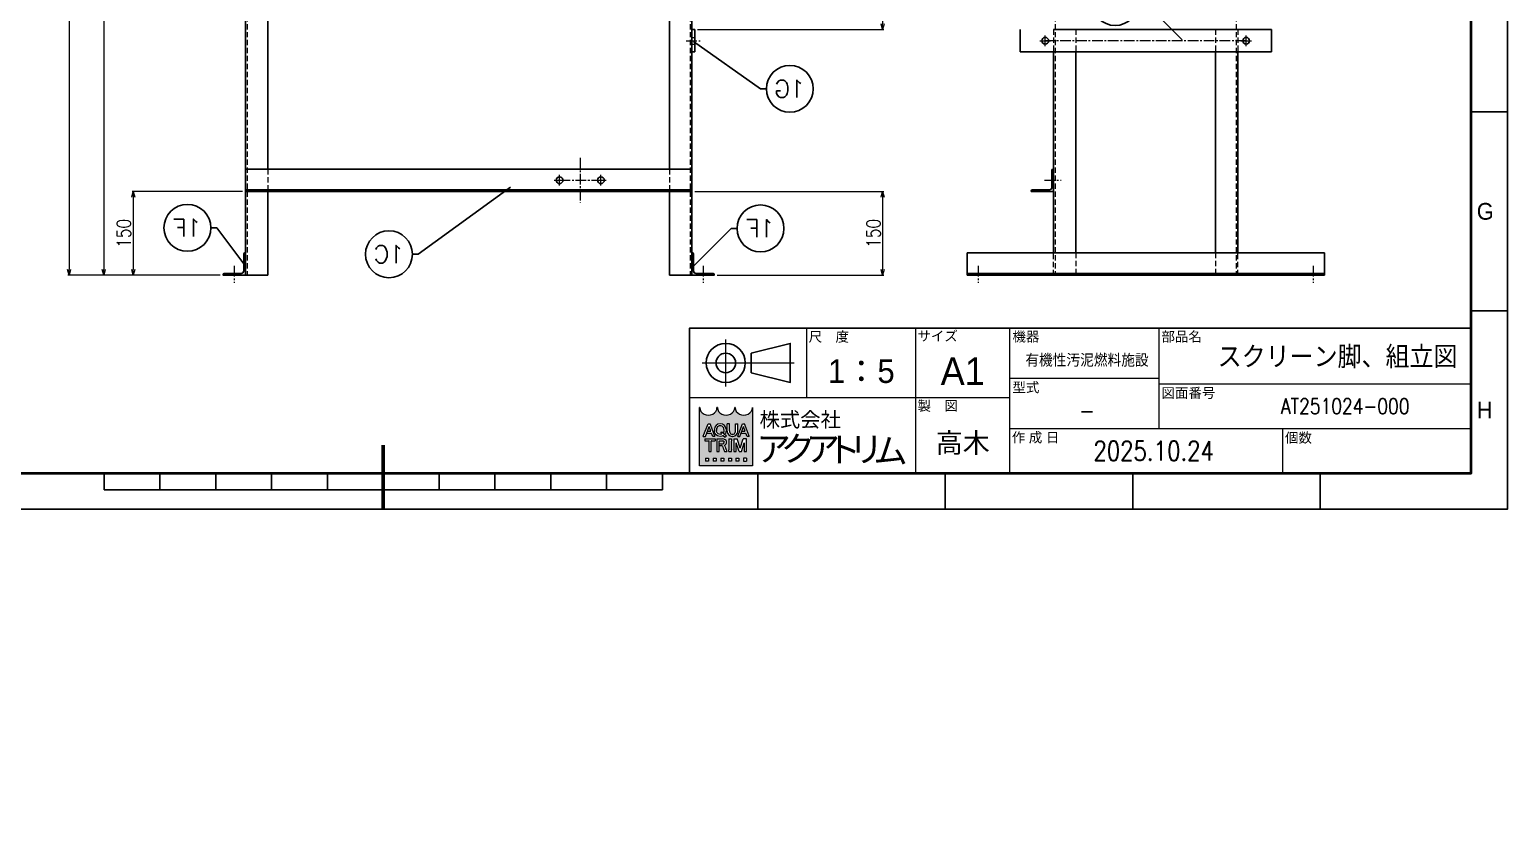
# Model space of a CAD drawing. Header units: millimetres. Extents: x 0 to 10987, y 0 to 7892.
# Drawn here: x 8339 to 10987, y 0 to 1413 of the extents above; entities that cross this region are included whole.
import ezdxf
from ezdxf import colors
from ezdxf.entities.mleader import LeaderData, LeaderLine
from ezdxf.enums import TextEntityAlignment as Align
from ezdxf.math import Vec2, Vec3

# ---------------------------------------------------------------- set-up
doc = ezdxf.new("R2010")
doc.units = ezdxf.units.MM
doc.linetypes.add('CENTER2', pattern=[28.574999999999996, 19.05, -3.174999999999999, 3.174999999999999, -3.174999999999999])
doc.linetypes.add('HIDDEN2', pattern=[4.7624999999999975, 3.174999999999999, -1.587499999999999])
for name, color, linetype, lineweight in [('01_外形線', 7, 'Continuous', 25), ('03_かくれ線', 6, 'HIDDEN2', 13), ('04_中心線', 1, 'CENTER2', 9), ('07_寸法線', 3, 'Continuous', 9), ('99_図枠', 7, 'Continuous', 40)]:
    doc.layers.add(name, color=color, linetype=linetype, lineweight=lineweight)
doc.styles.add('KSS_TXT', font='txt.shx', dxfattribs={"bigfont": 'extfont2.shx'})
doc.styles.add('MS_G', font='MS Gothic.ttf')
doc.styles.get("Standard").update_dxf_attribs({"font": 'arial.ttf'})
doc.styles.add('寸法用', font='simplex.shx', dxfattribs={"width": 0.8, "bigfont": '@extfont2.shx'})
doc.styles.add('表題用', font='MS PGothic.ttf')
doc.dimstyles.new('機械製図用', dxfattribs={"dimtxt": 3.5, "dimasz": 3.5, "dimexe": 2, "dimexo": 0, "dimgap": 1.199999999999999, "dimtad": 1, "dimdsep": 46, "dimtxsty": '寸法用', "dimblk": 'OPEN30', "dimcen": 0, "dimclrd": 256, "dimclre": 256, "dimclrt": 7, "dimazin": 2, "dimtm": 1e-09, "dimtfac": 0.75, "dimtmove": 0, "dimatfit": 3, "dimldrblk": 'OPEN30', "dimfxl": 1, "dimlwd": -1, "dimlwe": -1, "dimarcsym": 0})

# ---------------------------------------------------------------- blocks, each defined once
blk = doc.blocks.new('*U267')
at = {"layer": '04_中心線', "color": 0, "linetype": 'CENTER2', "transparency": 16777216}
for p, q in [((-9.5, 0), (-1.199999999999999, 0)), ((0, 1.2), (0, 9.5)), ((1.2, 0), (9.5, 0)), ((0, -9.5), (0, -1.199999999999999))]:
    blk.add_line(p, q, dxfattribs=at)
at = {"layer": '04_中心線', "color": 0, "linetype": 'Continuous', "transparency": 16777216}
for p, q in [((-0.6000000000000001, 0), (0.6000000000000001, 0)), ((0, -0.6000000000000001), (0, 0.6000000000000001))]:
    blk.add_line(p, q, dxfattribs=at)
blk = doc.blocks.new('*U268')
at = {"layer": '04_中心線', "color": 0, "linetype": 'CENTER2', "transparency": 16777216}
for p, q in [((-9.5, 0), (-1.199999999999999, 0)), ((0, 1.2), (0, 9.5)), ((1.2, 0), (9.5, 0)), ((0, -9.5), (0, -1.199999999999999))]:
    blk.add_line(p, q, dxfattribs=at)
at = {"layer": '04_中心線', "color": 0, "linetype": 'Continuous', "transparency": 16777216}
for p, q in [((-0.6000000000000001, 0), (0.6000000000000001, 0)), ((0, -0.6000000000000001), (0, 0.6000000000000001))]:
    blk.add_line(p, q, dxfattribs=at)
blk = doc.blocks.new('_Open30')
at = {"color": 0, "linetype": 'ByBlock', "lineweight": -2}
for p, q in [((-1, 0.26794919), (0, 0)), ((0, 0), (-1, -0.26794919)), ((0, 0), (-1, 0))]:
    blk.add_line(p, q, dxfattribs=at)
blk = doc.blocks.new('*D276')
at = {"layer": '07_寸法線', "transparency": 16777216}
for p, q in [((8721.12143398936, 2323.410944186099), (8470.498329240476, 2323.410944186099)), ((8472.498329240476, 2313.410944186099), (8472.498329240476, 983.4109441860996)), ((8681.12143398936, 973.4109441860996), (8470.498329240476, 973.4109441860996))]:
    blk.add_line(p, q, dxfattribs=at)
at = {"layer": 'Defpoints', "color": 0, "transparency": 16777216}
for p in [(8726.12143398936, 2323.410944186099), (8472.498329240476, 973.4109441860996), (8686.12143398936, 973.4109441860996)]:
    blk.add_point(p, dxfattribs=at)
at = {"layer": '07_寸法線', "transparency": 16777216, "xscale": 10, "yscale": 10, "zscale": 10}
for p, rotation in [((8472.498329240476, 2323.410944186099), 90), ((8472.498329240476, 973.4109441860996), 270)]:
    blk.add_blockref('_Open30', p, dxfattribs=dict(at, rotation=rotation))
at = {"layer": '07_寸法線', "color": 7, "transparency": 16777216, "insert": (8455.998329240474, 1648.410944186097), "char_height": 25, "attachment_point": 5, "rotation": 90, "style": '寸法用'}
blk.add_mtext('1350', dxfattribs=at)
blk = doc.blocks.new('*D279')
at = {"layer": '07_寸法線', "transparency": 16777216}
for p, q in [((8721.12143398936, 1123.410944186099), (8523.130528874044, 1123.410944186099)), ((8525.130528874044, 1113.410944186099), (8525.130528874044, 983.4109441860987)), ((8681.12143398936, 973.4109441860987), (8523.130528874044, 973.4109441860987))]:
    blk.add_line(p, q, dxfattribs=at)
at = {"layer": 'Defpoints', "color": 0, "transparency": 16777216}
for p in [(8726.12143398936, 1123.410944186099), (8525.130528874044, 973.4109441860987), (8686.12143398936, 973.4109441860987)]:
    blk.add_point(p, dxfattribs=at)
at = {"layer": '07_寸法線', "transparency": 16777216, "xscale": 10, "yscale": 10, "zscale": 10}
for p, rotation in [((8525.130528874044, 1123.410944186099), 90), ((8525.130528874044, 973.4109441860987), 270)]:
    blk.add_blockref('_Open30', p, dxfattribs=dict(at, rotation=rotation))
at = {"layer": '07_寸法線', "color": 7, "transparency": 16777216, "insert": (8508.630528874042, 1048.410944186096), "char_height": 25, "attachment_point": 5, "rotation": 90, "style": '寸法用'}
blk.add_mtext('150', dxfattribs=at)
blk = doc.blocks.new('*D282')
at = {"layer": '07_寸法線', "transparency": 16777216}
for p, q in [((9536.12143398936, 1973.414876081607), (9869.833207268191, 1973.414876081607)), ((9867.833207268191, 1963.414876081607), (9867.833207268191, 1423.414876081605)), ((9536.12143398936, 1413.414876081605), (9869.833207268191, 1413.414876081605))]:
    blk.add_line(p, q, dxfattribs=at)
at = {"layer": 'Defpoints', "color": 0, "transparency": 16777216}
for p in [(9531.12143398936, 1973.414876081607), (9531.12143398936, 1413.414876081605), (9867.833207268191, 1413.414876081605)]:
    blk.add_point(p, dxfattribs=at)
at = {"layer": '07_寸法線', "transparency": 16777216, "xscale": 10, "yscale": 10, "zscale": 10}
for p, rotation in [((9867.833207268191, 1973.414876081607), 90), ((9867.833207268191, 1413.414876081605), 270)]:
    blk.add_blockref('_Open30', p, dxfattribs=dict(at, rotation=rotation))
at = {"layer": '07_寸法線', "color": 7, "transparency": 16777216, "insert": (9851.33320726819, 1693.414876081603), "char_height": 25, "attachment_point": 5, "rotation": 90, "style": '寸法用'}
blk.add_mtext('560', dxfattribs=at)
blk = doc.blocks.new('*D283')
at = {"layer": '07_寸法線', "transparency": 16777216}
for p, q in [((9531.12143398936, 1123.410944186099), (9869.833207268199, 1123.410944186099)), ((9867.833207268199, 1113.410944186099), (9867.833207268199, 983.4109441860987)), ((9571.12143398936, 973.4109441860987), (9869.833207268199, 973.4109441860987))]:
    blk.add_line(p, q, dxfattribs=at)
at = {"layer": 'Defpoints', "color": 0, "transparency": 16777216}
for p in [(9526.12143398936, 1123.410944186099), (9566.12143398936, 973.4109441860987), (9867.833207268199, 973.4109441860987)]:
    blk.add_point(p, dxfattribs=at)
at = {"layer": '07_寸法線', "transparency": 16777216, "xscale": 10, "yscale": 10, "zscale": 10}
for p, rotation in [((9867.833207268199, 1123.410944186099), 90), ((9867.833207268199, 973.4109441860987), 270)]:
    blk.add_blockref('_Open30', p, dxfattribs=dict(at, rotation=rotation))
at = {"layer": '07_寸法線', "color": 7, "transparency": 16777216, "insert": (9851.333207268197, 1048.410944186096), "char_height": 25, "attachment_point": 5, "rotation": 90, "style": '寸法用'}
blk.add_mtext('150', dxfattribs=at)
blk = doc.blocks.new('_TagCircle')
at = {"color": 0, "linetype": 'ByBlock', "lineweight": -2, "transparency": 16777216}
blk.add_circle((0, 0), 4, dxfattribs=at)
at = {"color": 0, "transparency": 16777216, "style": '寸法用'}
blk.add_attdef('タグ番号', text='', height=3, dxfattribs=at).set_placement((0, -1.5), align=Align.CENTER)
blk = doc.blocks.new('_None')
blk = doc.blocks.new('*D326')
at = {"layer": '07_寸法線', "transparency": 16777216}
for p, q in [((8721.12143398936, 2363.410944186099), (8408.173691939224, 2363.410944186099)), ((8410.173691939224, 2353.410944186099), (8410.173691939224, 983.4109441860995)), ((8618.796796688093, 973.4109441860996), (8408.173691939224, 973.4109441860995))]:
    blk.add_line(p, q, dxfattribs=at)
at = {"layer": 'Defpoints', "color": 0, "transparency": 16777216}
for p in [(8726.12143398936, 2363.410944186099), (8410.173691939224, 973.4109441860995), (8623.796796688093, 973.4109441860996)]:
    blk.add_point(p, dxfattribs=at)
at = {"layer": '07_寸法線', "transparency": 16777216, "xscale": 10, "yscale": 10, "zscale": 10}
for p, rotation in [((8410.173691939224, 2363.410944186099), 90), ((8410.173691939224, 973.4109441860995), 270)]:
    blk.add_blockref('_Open30', p, dxfattribs=dict(at, rotation=rotation))
at = {"layer": '07_寸法線', "color": 7, "transparency": 16777216, "insert": (8393.673691939222, 1668.410944186097), "char_height": 25, "attachment_point": 5, "rotation": 90, "style": '寸法用'}
blk.add_mtext('1390', dxfattribs=at)
blk = doc.blocks.new('*U329')
at = {"layer": '04_中心線', "color": 0, "linetype": 'CENTER2', "transparency": 16777216}
for p, q in [((-9.5, 0), (-1.199999999999999, 0)), ((0, 1.2), (0, 9.5)), ((1.2, 0), (9.5, 0)), ((0, -9.5), (0, -1.199999999999999))]:
    blk.add_line(p, q, dxfattribs=at)
at = {"layer": '04_中心線', "color": 0, "linetype": 'Continuous', "transparency": 16777216}
for p, q in [((-0.6000000000000001, 0), (0.6000000000000001, 0)), ((0, -0.6000000000000001), (0, 0.6000000000000001))]:
    blk.add_line(p, q, dxfattribs=at)
blk = doc.blocks.new('*U330')
at = {"layer": '04_中心線', "color": 0, "linetype": 'CENTER2', "transparency": 16777216}
for p, q in [((-9.5, 0), (-1.199999999999999, 0)), ((0, 1.2), (0, 9.5)), ((1.2, 0), (9.5, 0)), ((0, -9.5), (0, -1.199999999999999))]:
    blk.add_line(p, q, dxfattribs=at)
at = {"layer": '04_中心線', "color": 0, "linetype": 'Continuous', "transparency": 16777216}
for p, q in [((-0.6000000000000001, 0), (0.6000000000000001, 0)), ((0, -0.6000000000000001), (0, 0.6000000000000001))]:
    blk.add_line(p, q, dxfattribs=at)

msp = doc.modelspace()

# ---------------------------------------------------------------- hatches: boundary and pattern name
at = {"layer": '99_図枠', "lineweight": 5}
h = msp.add_hatch(color=256, dxfattribs=at)
h.dxf.hatch_style = 1
edge = h.paths.add_edge_path()
edge.add_arc((9634.890362648217, 736.0683161852389), 0.4528516097405805, 90, 180)
edge.add_ellipse((9619.040556307296, 736.0683161852389), major_axis=(-15.39695473117973, 0), ratio=0.8823529411764707, start_angle=360, end_angle=540, ccw=False)
edge.add_arc((9603.190749966376, 736.0683161852389), 0.4528516097405805, 3.187317984128254, 180.000000000026)
edge.add_ellipse((9587.340943625455, 736.0683161852389), major_axis=(-15.39695473117973, 0), ratio=0.8823529411764707, start_angle=360, end_angle=540, ccw=False)
edge.add_arc((9571.491137284534, 736.0683161852389), 0.4528516097405805, 3.187317984128254, 180)
edge.add_ellipse((9555.64133094361, 736.0683161852389), major_axis=(-15.39695473117973, 0), ratio=0.8823529411764707, start_angle=360, end_angle=540, ccw=False)
edge.add_arc((9539.791524602693, 736.0683161852389), 0.4528516097405806, 3.187317984128254, 90)
edge.add_line((9539.791524602693, 736.5211677949824), (9539.791524602693, 631.9124459449076))
edge.add_line((9539.791524602693, 631.9124459449054), (9634.890362648213, 631.9124459449054))
edge.add_line((9634.890362648217, 631.9124459449054), (9634.890362648217, 736.5211677949778))
h.paths.add_polyline_path([(9555.126321485819, 707.1699433740409), (9558.881009000866, 707.1699433740409), (9567.41925226737, 684.6360472733463), (9567.41925226737, 684.5273628870104), (9563.354359931174, 684.5273628870104), (9561.228758558362, 690.4967420064863), (9552.86914225027, 690.4967420064863), (9554.094667230172, 693.9384142405138), (9560.003233578456, 693.9384142405138), (9557.003665243341, 702.3621764831037), (9550.652970555515, 684.5273628870104), (9546.588078219309, 684.5273628870104), (9546.588078219309, 684.6360472733463)], flags=16)
edge = h.paths.add_edge_path(flags=16)
edge.add_ellipse((9576.869087102346, 697.2072079597469), major_axis=(-10.41558702403335, 0), ratio=0.9565217391304343, start_angle=180, end_angle=360, ccw=False)
edge.add_line((9587.284674126378, 697.2072079597469), (9587.284674126378, 694.4900983013031))
edge.add_ellipse((9576.869087102346, 694.4900983013026), major_axis=(-10.41558702403335, 0), ratio=0.9565217391304343, start_angle=142.105255317713, end_angle=180, ccw=False)
edge.add_line((9585.088447876755, 688.3708584808678), (9582.170207054005, 690.7755214836188))
edge.add_ellipse((9576.869087102346, 694.7565475077331), major_axis=(6.641458476246545, 0), ratio=0.9950358206786512, start_angle=-37.0427632869818, end_angle=0)
edge.add_line((9583.510537241229, 694.7562909616258), (9583.510537241229, 696.9407587533155))
edge.add_ellipse((9576.869087102346, 696.9407587533165), major_axis=(6.64145013888222, 0), ratio=0.9947182625257319, start_angle=360, end_angle=540)
edge.add_line((9570.22763696346, 696.9407587533165), (9570.22763696346, 694.7563146082239))
edge.add_ellipse((9576.869087102346, 694.7565475077331), major_axis=(6.641458476246545, 0), ratio=0.9950358206786512, start_angle=-180, end_angle=-65.75794872216291)
edge.add_line((9579.596019203062, 688.7308015032427), (9577.74692430754, 690.5304136041759))
edge.add_line((9577.746924307532, 690.5304136041709), (9579.752811391074, 692.6603863271775))
edge.add_line((9579.752811391067, 692.6603863271807), (9588.139906840057, 685.7493260851725))
edge.add_line((9588.139906840064, 685.7493260851693), (9585.519017144019, 682.9663062390359))
edge.add_line((9585.519017144012, 682.9663062390405), (9582.370555122572, 686.0305136882148))
edge.add_ellipse((9576.869087102346, 694.4900983013026), major_axis=(-10.41558702403335, 0), ratio=0.9565217391304343, start_angle=0, end_angle=121.88362473889401, ccw=False)
edge.add_line((9566.45350007831, 694.4900983013026), (9566.45350007831, 697.2072079597465))
h.paths.add_polyline_path([(9568.092742404704, 679.9988467896051), (9568.092742404704, 676.8288855214191), (9561.299968258601, 676.8288855214191, 0.4142135623730951), (9560.847116648853, 676.3760339116775), (9560.847116648853, 657.3562663025737), (9556.771452161192, 657.3562663025737), (9556.771452161192, 676.3760339116775, 0.4142135623730951), (9556.31860055145, 676.8288855214191), (9549.525826405341, 676.8288855214191), (9549.525826405341, 679.9988467896051)], flags=16)
edge = h.paths.add_edge_path(flags=16)
edge.add_line((9570.673923002912, 679.9988467896051), (9581.089510026948, 679.9988467896051))
edge.add_ellipse((9581.08951002694, 674.0425260578345), major_axis=(-7.309980769476488, 1.375000000000005e-15), ratio=0.8148203011203055, start_angle=111.3869747349855, end_angle=270, ccw=False)
edge.add_arc((9582.210514468745, 665.9704062242477), 2.960833826197637, 22.272952259934925, 58.5531130129101, ccw=False)
edge.add_line((9584.95043677016, 667.0926195411053), (9588.852342406157, 657.5374069464706))
edge.add_line((9588.852342406157, 657.5374069464701), (9588.852342406157, 657.3562663025732))
edge.add_line((9588.852342406157, 657.3562663025737), (9584.459681791675, 657.3562663025737))
edge.add_line((9584.459681791675, 657.3562663025737), (9581.01260465553, 666.9512613525367))
edge.add_arc((9579.33224998464, 666.2747988871065), 1.811406438962339, 21.92829786654815, 90)
edge.add_line((9579.33224998464, 668.0862053260639), (9574.885442973493, 668.0862053260639))
edge.add_line((9574.885442973493, 668.0862053260639), (9574.885442973493, 671.2561665942499))
edge.add_line((9574.885442973493, 671.2561665942499), (9581.63293195863, 671.2561665942499))
edge.add_arc((9581.53577343274, 674.0425260578345), 2.788052876015843, 271.9970571044072, 448.0029428955928)
edge.add_line((9581.632931958637, 676.8288855214191), (9574.749587490576, 676.8288855214191))
edge.add_line((9574.749587490573, 676.8288855214191), (9574.749587490573, 657.356266302575))
edge.add_line((9574.749587490573, 657.3562663025737), (9570.673923002909, 657.3562663025737))
edge.add_line((9570.673923002912, 657.3562663025737), (9570.673923002912, 679.9988467896037))
h.paths.add_polyline_path([(9589.378027819715, 707.1699433740409), (9593.453692307383, 707.1699433740409), (9593.453692307383, 694.4900983013026, 0.175030561155744), (9595.251634580753, 689.3004944223353, 0.2571496110314638), (9602.524188667783, 689.3004944223353, 0.1750305611562702), (9604.322130941153, 694.4900983013181), (9604.322130941153, 707.1699433740409), (9608.39779542882, 707.1699433740409), (9608.39779542882, 693.6708790134521, -0.3793912406243967), (9599.567189038877, 684.5273628870104), (9598.208634209652, 684.5273628870104, -0.3793912406243716), (9589.378027819715, 693.6708790134521)], flags=16)
h.paths.add_polyline_path([(9592.2865331531, 679.9988467896051), (9597.26790086025, 679.9988467896051), (9597.26790086025, 676.8288855214191, 0.4142135623730951), (9596.815049250508, 676.3760339116775), (9596.815049250508, 660.9790791804985, 0.4142135623730951), (9597.26790086025, 660.5262275707596), (9597.26790086025, 657.3562663025737), (9592.2865331531, 657.3562663025737), (9592.2865331531, 660.5262275707596, 0.4142135623730951), (9592.739384762841, 660.9790791804985), (9592.739384762841, 676.3760339116775, 0.4142135623730951), (9592.2865331531, 676.8288855214191)], flags=16)
h.paths.add_polyline_path([(9601.347978132504, 679.9988467896051), (9607.262034196203, 679.9988467896051), (9612.66926837602, 663.5538981267141), (9618.076502555836, 679.9988467896051), (9623.99431160407, 679.9988467896051), (9623.99431160407, 657.3562663025737), (9619.918647116407, 657.3562663025737), (9619.918647116407, 673.206072643497), (9614.707100619853, 657.3562663025737), (9610.631436132186, 657.3562663025737), (9605.419889635632, 673.206072643497), (9605.423642620175, 657.3562663025737), (9601.347978132504, 657.3562663025737)], flags=16)
h.paths.add_polyline_path([(9616.706581469523, 707.1699433740409), (9620.461268984567, 707.1699433740409), (9628.99951225108, 684.6360472733463), (9628.99951225108, 684.5273628870104), (9624.934619914879, 684.5273628870104), (9622.809018542062, 690.4967420064863), (9614.449402233975, 690.4967420064863), (9615.674927213877, 693.9384142405138), (9621.58349356216, 693.9384142405138), (9618.583925227045, 702.3621764831037), (9612.233230539212, 684.5273628870104), (9608.16833820301, 684.5273628870104), (9608.16833820301, 684.6360472733463)], flags=16)
h.paths.add_polyline_path([(9550.659963236467, 645.4979942371224), (9556.094182553352, 645.4979942371224), (9556.094182553352, 640.0637749202374), (9550.659963236467, 640.0637749202374)], flags=16)
h.paths.add_polyline_path([(9564.245511528687, 645.4979942371224), (9569.679730845572, 645.4979942371224), (9569.679730845572, 640.0637749202374), (9564.245511528687, 640.0637749202374)], flags=16)
h.paths.add_polyline_path([(9577.8310598209, 645.4979942371224), (9583.265279137784, 645.4979942371224), (9583.265279137784, 640.0637749202374), (9577.8310598209, 640.0637749202374)], flags=16)
h.paths.add_polyline_path([(9591.416608113119, 645.4979942371224), (9596.850827430011, 645.4979942371224), (9596.850827430011, 640.0637749202374), (9591.416608113119, 640.0637749202374)], flags=16)
h.paths.add_polyline_path([(9605.002156405339, 645.4979942371224), (9610.436375722224, 645.4979942371224), (9610.436375722224, 640.0637749202374), (9605.002156405339, 640.0637749202374)], flags=16)
h.paths.add_polyline_path([(9618.587704697551, 645.4979942371224), (9624.021924014436, 645.4979942371224), (9624.021924014436, 640.0637749202374), (9618.587704697551, 640.0637749202374)], flags=16)

# ---------------------------------------------------------------- linework, layer by layer
at = {"layer": '01_外形線'}
for p, q in [((10114.21115035854, 1373.414876081722), (10114.21115035854, 1413.414876081707)), ((10464.21345313044, 1413.414876081707), (10214.21345313045, 1413.414876081707)), ((10504.21345313044, 1413.41487608171), (10564.21115035854, 1413.414876081707)), ((10564.21115035854, 1413.414876081707), (10564.21115035853, 1373.414876081708)), ((10174.20884758663, 1373.414876081719), (10114.21115035854, 1373.414876081722)), ((10174.20884758663, 1373.414876081719), (10174.21345313045, 1013.410944186098)), ((10214.21345313045, 1373.414876081719), (10214.21345313045, 1013.410944186098)), ((10464.21345313045, 1373.414876081719), (10214.21345313045, 1373.414876081719)), ((10464.21345313045, 1373.414876081695), (10464.2134531304, 1013.410944186093)), ((10504.21345313045, 1373.414876081695), (10504.21345313041, 1013.410944186091)), ((10564.21115035854, 1373.414876081707), (10504.21345313044, 1373.41487608171)), ((8726.121433989356, 1126.410944186098), (9526.121433989356, 1126.410944186098)), ((10019.21345313045, 973.4109441860983), (10019.21345313045, 1013.410944186098)), ((10033.21345313043, 1013.410944186098), (10019.21345313045, 1013.410944186098)), ((10633.21345313043, 1013.410944186098), (10045.21345313049, 1013.410944186098)), ((10645.21345313049, 1013.410944186098), (10659.21345313045, 1013.410944186098)), ((10659.21345313045, 1013.410944186098), (10659.21345313045, 973.4109441860983)), ((10019.21345313045, 976.4109441860983), (10659.21345313045, 976.4109441860983)), ((10659.21345313045, 973.4109441860983), (10019.21345313045, 973.4109441860983))]:
    msp.add_line(p, q, dxfattribs=at)
at = {"layer": '01_外形線', "ltscale": 3}
for p, q in [((10214.21345313045, 1413.414876081695), (10174.21345313045, 1413.414876081695)), ((10504.21345313044, 1413.414876081695), (10464.21345313044, 1413.414876081695)), ((10214.21345313045, 1373.414876081695), (10174.21345313045, 1373.414876081695)), ((10504.21345313044, 1373.414876081695), (10464.21345313044, 1373.414876081695)), ((10045.21345313049, 1013.410944186098), (10033.21345313043, 1013.410944186098)), ((10645.21345313049, 1013.410944186098), (10633.21345313043, 1013.410944186098))]:
    msp.add_line(p, q, dxfattribs=at)
at = {"layer": '01_外形線'}
for points in [[(8766.121433989356, 1163.410944186098), (8766.121433989356, 2323.410944186098), (8726.121433989356, 2323.410944186098), (8726.121433989356, 1163.410944186098)], [(9486.121433989356, 1163.410944186098), (9486.121433989356, 2323.410944186098), (9526.121433989356, 2323.410944186098), (9526.121433989356, 1163.410944186098)], [(8766.121433989356, 1123.410944186098), (8766.121433989356, 973.4109441860983), (8726.121433989356, 973.4109441860983), (8726.121433989356, 1123.410944186098)], [(9486.121433989356, 1123.410944186098), (9486.121433989356, 973.4109441860983), (9526.121433989356, 973.4109441860983), (9526.121433989356, 1123.410944186098)]]:
    msp.add_lwpolyline(points, dxfattribs=at)
for points in [[(9531.121433989356, 1373.414876081604), (9531.121433989356, 1413.414876081604), (9526.121433989356, 1413.414876081604), (9526.121433989356, 1373.414876081604)], [(8726.121433989356, 1123.410944186098), (9526.121433989356, 1123.410944186098), (9526.121433989356, 1163.410944186098), (8726.121433989356, 1163.410944186098)]]:
    msp.add_lwpolyline(points, close=True, dxfattribs=at)
for points in [[(10134.21345313045, 1123.410944186098), (10134.21345313045, 1124.410944186098, -0.4142135623730951), (10136.21345313045, 1126.410944186098), (10166.71345313045, 1126.410944186098, 0.4142135623730951), (10171.21345313045, 1130.910944186098), (10171.21345313045, 1161.410944186098, -0.4142135623730951), (10173.21345313045, 1163.410944186098), (10174.21345313045, 1163.410944186098), (10174.21345313045, 1123.410944186098)], [(8726.121433989356, 1013.410944186098), (8725.121433989356, 1013.410944186098, 0.4142135623730951), (8723.121433989356, 1011.410944186098), (8723.121433989356, 980.9109441860983, -0.4142135623730951), (8718.621433989356, 976.4109441860983), (8688.121433989356, 976.4109441860983, 0.4142135623730951), (8686.121433989356, 974.4109441860983), (8686.121433989356, 973.4109441860983), (8726.121433989356, 973.4109441860983)], [(9526.121433989356, 1013.410944186098), (9527.121433989356, 1013.410944186098, -0.4142135623730951), (9529.121433989356, 1011.410944186098), (9529.121433989356, 980.9109441860983, 0.4142135623730951), (9533.621433989356, 976.4109441860983), (9564.121433989356, 976.4109441860983, -0.4142135623730951), (9566.121433989356, 974.4109441860983), (9566.121433989356, 973.4109441860983), (9526.121433989356, 973.4109441860983)]]:
    msp.add_lwpolyline(points, format="xyb", close=True, dxfattribs=at)
for centre in [(10159.21115035854, 1393.414876081707), (10519.21115035854, 1393.414876081707), (9289.12143398936, 1143.410944186098), (9363.121433989356, 1143.410944186098)]:
    msp.add_circle(centre, 6, dxfattribs=at)
at = {"layer": '03_かくれ線', "ltscale": 3}
for p, q in [((8729.121433989356, 2323.410944186098), (8729.121433989356, 973.4109441860983)), ((9523.121433989356, 2323.410944186098), (9523.121433989356, 973.4109441860983)), ((10177.21345313045, 2323.410944186098), (10177.21345313045, 973.4109441860983)), ((10501.21345313045, 2323.410944186092), (10501.2134531304, 973.4109441860919)), ((10174.21345313045, 1413.414876081702), (10174.21345313045, 1373.414876081702)), ((10214.21345313045, 1413.414876081702), (10214.21345313045, 1373.414876081702)), ((10464.21345313045, 1413.414876081697), (10464.21345313045, 1373.414876081697)), ((10504.21345313045, 1413.414876081695), (10504.21345313045, 1373.414876081695)), ((9526.121433989356, 1399.414876081604), (9531.121433989356, 1399.414876081604)), ((9526.121433989356, 1387.414876081604), (9531.121433989356, 1387.414876081604)), ((8726.121433989356, 1163.410944186098), (8726.121433989356, 1123.410944186098)), ((8766.121433989356, 1163.410944186098), (8766.121433989356, 1123.410944186098)), ((9486.121433989356, 1163.410944186098), (9486.121433989356, 1123.410944186098)), ((9526.121433989356, 1163.410944186098), (9526.121433989356, 1123.410944186098)), ((10171.21345313045, 1149.410944186106), (10174.21345313045, 1149.410944186106)), ((10171.21345313045, 1137.410944186106), (10174.21345313045, 1137.410944186106)), ((8700.121433989349, 976.4109441860983), (8700.121433989349, 973.4109441860983)), ((8712.121433989349, 976.4109441860983), (8712.121433989349, 973.4109441860983)), ((9540.121433989363, 976.4109441860983), (9540.121433989363, 973.4109441860983)), ((9552.121433989363, 976.4109441860983), (9552.121433989363, 973.4109441860983)), ((10033.21345313045, 976.4109441860983), (10033.21345313045, 973.4109441860983)), ((10045.21345313045, 976.4109441860983), (10045.21345313045, 973.4109441860983)), ((10633.21345313045, 976.4109441860983), (10633.21345313045, 973.4109441860983)), ((10645.21345313045, 976.4109441860983), (10645.21345313045, 973.4109441860983))]:
    msp.add_line(p, q, dxfattribs=at)
for points in [[(10214.21345313045, 1013.410944186098), (10214.21345313045, 973.4109441860983), (10174.21345313045, 973.4109441860983), (10174.21345313045, 1013.410944186098)], [(10464.2134531304, 1013.410944186093), (10464.2134531304, 973.4109441860928), (10504.2134531304, 973.410944186091), (10504.21345313041, 1013.410944186091)]]:
    msp.add_lwpolyline(points, dxfattribs=at)
at = {"layer": '04_中心線'}
for p, q in [((9516.121433989356, 1393.414876081604), (9541.121433989356, 1393.414876081604)), ((10519.21115035854, 1393.414876081707), (10159.21115035854, 1393.414876081707)), ((9326.12143398936, 1183.410944186098), (9326.12143398936, 1103.410944186098)), ((9289.121433989356, 1143.410944186098), (9363.121433989356, 1143.410944186098)), ((10157.71345313045, 1143.410944186106), (10187.71345313045, 1143.410944186106)), ((8706.121433989349, 989.9109441861001), (8706.121433989349, 959.9109441861001)), ((9546.121433989363, 989.9109441861001), (9546.121433989363, 959.9109441861001)), ((10039.21345313045, 989.9109441861001), (10039.21345313045, 959.9109441861001)), ((10639.21345313045, 989.9109441861001), (10639.21345313045, 959.9109441861001))]:
    msp.add_line(p, q, dxfattribs=at)
at = {"layer": '99_図枠', "lineweight": 25}
for p, q in [((10987.19818601457, 1265.755004002604), (10922.19166747941, 1265.755004002604)), ((10987.19818601457, 909.6905496037348), (10922.19166747941, 909.6905496037348)), ((8473.046079159929, 588.6296051853346), (8473.046079159929, 618.6326137400279)), ((8573.05610767557, 588.6296051853346), (8573.05610767557, 618.6326137400279)), ((8673.066136191206, 588.6296051853346), (8673.066136191206, 618.6326137400279)), ((8773.076164706847, 588.6296051853346), (8773.076164706847, 618.6326137400279)), ((8873.086193222483, 588.6296051853346), (8873.086193222483, 618.6326137400279)), ((9073.106250253764, 588.6296051853346), (9073.106250253764, 618.6326137400279)), ((9173.116278769397, 588.6296051853346), (9173.116278769397, 618.6326137400279)), ((9273.126307285042, 588.6296051853346), (9273.126307285042, 618.6326137400279)), ((9373.136335800678, 588.6296051853346), (9373.136335800678, 618.6326137400279)), ((9473.146364316322, 588.6296051853346), (9473.146364316322, 618.6326137400279)), ((9644.463543163612, 553.9167303974355), (9644.463543163612, 618.6326137400279)), ((9980.147203876353, 553.6260952048601), (9980.147203876353, 618.6326137400279)), ((9980.147203876353, 553.9167303974355), (9980.147203876353, 618.6326137400279)), ((10315.83086458909, 553.9167303974355), (10315.83086458909, 618.6326137400279)), ((10651.51452530183, 553.9167303974355), (10651.51452530183, 618.6326137400279)), ((8473.046079159929, 588.6296051853346), (9473.146364316322, 588.6296051853346))]:
    msp.add_line(p, q, dxfattribs=at)
at = {"layer": '99_図枠', "lineweight": 13}
for p, q in [((9732.07232814331, 753.6461522361346), (9732.07232814331, 878.6586878806879)), ((9927.091883748806, 618.6326137400279), (9927.091883748806, 878.6586878806879)), ((10095.59362876293, 618.6326137400279), (10095.59362876293, 878.6586878806879)), ((10362.62374262962, 878.6586878806879), (10362.62374262962, 698.6406365525359)), ((9586.80776172434, 774.1482080818455), (9586.80776172434, 858.1566320349825)), ((9544.803549747772, 816.1524200584076), (9709.320046656001, 816.1524200584076)), ((10095.59362876293, 788.6496622166137), (10362.62374262962, 788.6496622166137)), ((10362.62374262962, 778.6486593650457), (10922.19166747941, 778.6486593650457)), ((10095.59362876293, 753.6461522361346), (9522.051268260468, 753.6461522361346)), ((10095.59362876293, 698.6406365525359), (10922.19166747941, 698.6406365525359)), ((10584.48103583512, 698.6406365525359), (10584.48103583512, 618.6326137400279))]:
    msp.add_line(p, q, dxfattribs=at)
at = {"layer": '99_図枠', "lineweight": 5}
for p, q in [((9539.791524602693, 631.9124459449054), (9539.791524602693, 736.5211677949824)), ((9634.890362648217, 736.5211677949824), (9634.890362648217, 631.9124459449054)), ((9546.588078219309, 684.6360472733463), (9555.126321485819, 707.1699433740409)), ((9550.652970555515, 684.5273628870104), (9557.003665243341, 702.3621764831037)), ((9552.86914225027, 690.4967420064863), (9554.094667230172, 693.9384142405138)), ((9552.86914225027, 690.4967420064863), (9561.228758558362, 690.4967420064863)), ((9554.094667230172, 693.9384142405138), (9560.003233578456, 693.9384142405138)), ((9555.126321485819, 707.1699433740409), (9558.881009000866, 707.1699433740409)), ((9560.003233578456, 693.9384142405138), (9557.003665243341, 702.3621764831037)), ((9567.41925226737, 684.6360472733463), (9558.881009000866, 707.1699433740409)), ((9563.354359931174, 684.5273628870104), (9561.228758558362, 690.4967420064863)), ((9566.45350007831, 697.2072079597469), (9566.45350007831, 694.4900983013026)), ((9570.22763696346, 696.9407587533165), (9570.22763696346, 694.7670710265597)), ((9577.746924307532, 690.5304136041709), (9579.752811391067, 692.6603863271807)), ((9577.746924307532, 690.5304136041709), (9579.596019203062, 688.7308015032427)), ((9579.752811391067, 692.6603863271807), (9588.139906840064, 685.7493260851693)), ((9582.170207054001, 690.7755214836193), (9585.088447876755, 688.3708584808678)), ((9583.510537241229, 696.9407587533165), (9583.510537241229, 694.7670710265597)), ((9587.284674126378, 697.2072079597469), (9587.284674126378, 694.4900983013026)), ((9589.378027819715, 693.6708790134521), (9589.378027819715, 707.1699433740409)), ((9593.453692307383, 707.1699433740409), (9589.378027819715, 707.1699433740409)), ((9593.453692307383, 694.4900983013026), (9593.453692307383, 707.1699433740409)), ((9604.322130941153, 694.4900983013026), (9604.322130941153, 707.1699433740409)), ((9604.322130941153, 707.1699433740409), (9608.39779542882, 707.1699433740409)), ((9608.16833820301, 684.6360472733463), (9616.706581469523, 707.1699433740409)), ((9608.39779542882, 693.6708790134521), (9608.39779542882, 707.1699433740409)), ((9612.233230539212, 684.5273628870104), (9618.583925227045, 702.3621764831037)), ((9614.449402233975, 690.4967420064863), (9615.674927213877, 693.9384142405138)), ((9614.449402233975, 690.4967420064863), (9622.809018542062, 690.4967420064863)), ((9615.674927213877, 693.9384142405138), (9621.58349356216, 693.9384142405138)), ((9616.706581469523, 707.1699433740409), (9620.461268984567, 707.1699433740409)), ((9621.58349356216, 693.9384142405138), (9618.583925227045, 702.3621764831037)), ((9628.99951225108, 684.6360472733463), (9620.461268984567, 707.1699433740409)), ((9624.934619914879, 684.5273628870104), (9622.809018542062, 690.4967420064863)), ((9546.588078219309, 684.5273628870104), (9546.588078219309, 684.6360472733463)), ((9546.588078219309, 684.6360472733463), (9546.588078219309, 684.6360472733463)), ((9546.588078219309, 684.5273628870104), (9546.588078219309, 684.6360472733463)), ((9546.588078219309, 684.5273628870104), (9550.652970555515, 684.5273628870104)), ((9549.525826405341, 679.9988467896051), (9568.092742404704, 679.9988467896051)), ((9549.525826405341, 679.9988467896051), (9549.525826405341, 676.8288855214191)), ((9549.525826405341, 676.8288855214191), (9556.31860055145, 676.8288855214191)), ((9556.771452161192, 657.3562663025737), (9556.771452161192, 676.3760339116775)), ((9560.847116648853, 657.3562663025737), (9560.847116648853, 676.3760339116775)), ((9561.299968258601, 676.8288855214191), (9568.092742404704, 676.8288855214191)), ((9567.41925226737, 684.5273628870104), (9563.354359931174, 684.5273628870104)), ((9567.41925226737, 684.5273628870104), (9567.41925226737, 684.6360472733463)), ((9568.092742404704, 679.9988467896051), (9568.092742404704, 676.8288855214191)), ((9570.673923002912, 679.9988467896051), (9570.673923002912, 657.3562663025737)), ((9570.673923002912, 679.9988467896051), (9581.08951002694, 679.9988467896051)), ((9574.749587490573, 657.3562663025737), (9574.749587490573, 676.8288855214191)), ((9574.749587490573, 676.8288855214191), (9581.632931958637, 676.8288855214191)), ((9574.885442973493, 668.0862053260639), (9574.885442973493, 671.2561665942499)), ((9574.885442973493, 671.2561665942499), (9581.632931958637, 671.2561665942499)), ((9574.885442973493, 668.0862053260639), (9579.33224998464, 668.0862053260639)), ((9581.01260465553, 666.951261352539), (9584.459681791675, 657.3562663025737)), ((9582.370555122576, 686.0305136882139), (9585.519017144012, 682.9663062390405)), ((9584.95043677016, 667.0926195411098), (9588.852342406157, 657.5374069464701)), ((9585.519017144012, 682.9663062390405), (9588.139906840064, 685.7493260851693)), ((9592.2865331531, 679.9988467896051), (9597.26790086025, 679.9988467896051)), ((9592.2865331531, 679.9988467896051), (9592.2865331531, 676.8288855214191)), ((9592.739384762841, 660.9790791804985), (9592.739384762841, 676.3760339116775)), ((9596.815049250508, 660.9790791804985), (9596.815049250508, 676.3760339116775)), ((9597.26790086025, 679.9988467896051), (9597.26790086025, 676.8288855214191)), ((9599.567189038877, 684.5273628870104), (9598.208634209655, 684.5273628870104)), ((9601.347978132504, 679.9988467896051), (9601.347978132504, 657.3562663025737)), ((9601.347978132504, 679.9988467896051), (9607.262034196203, 679.9988467896051)), ((9605.423642620175, 657.3562663025737), (9605.419889635632, 673.206072643497)), ((9610.631436132186, 657.3562663025737), (9605.419889635632, 673.206072643497)), ((9612.66926837602, 663.5538981267141), (9607.262034196203, 679.9988467896051)), ((9608.16833820301, 684.5273628870104), (9608.16833820301, 684.6360472733463)), ((9608.16833820301, 684.6360472733463), (9608.16833820301, 684.6360472733463)), ((9608.16833820301, 684.5273628870104), (9608.16833820301, 684.6360472733463)), ((9608.16833820301, 684.5273628870104), (9612.233230539212, 684.5273628870104)), ((9612.66926837602, 663.5538981267141), (9618.076502555836, 679.9988467896051)), ((9614.707100619853, 657.3562663025737), (9619.918647116407, 673.206072643497)), ((9623.99431160407, 679.9988467896051), (9618.076502555836, 679.9988467896051)), ((9619.918647116407, 673.206072643497), (9619.918647116407, 657.3562663025737)), ((9623.99431160407, 657.3562663025737), (9623.99431160407, 679.9988467896051)), ((9628.99951225108, 684.5273628870104), (9624.934619914879, 684.5273628870104)), ((9628.99951225108, 684.5273628870104), (9628.99951225108, 684.6360472733463)), ((9550.659963236467, 645.4979942371224), (9556.094182553352, 645.4979942371224)), ((9550.659963236467, 645.4979942371224), (9550.659963236467, 640.0637749202374)), ((9556.094182553352, 640.0637749202374), (9550.659963236467, 640.0637749202374)), ((9556.094182553352, 645.4979942371224), (9556.094182553352, 640.0637749202374)), ((9556.771452161192, 657.3562663025737), (9560.847116648853, 657.3562663025737)), ((9564.245511528687, 645.4979942371224), (9569.679730845572, 645.4979942371224)), ((9564.245511528687, 645.4979942371224), (9564.245511528687, 640.0637749202374)), ((9569.679730845572, 640.0637749202374), (9564.245511528687, 640.0637749202374)), ((9569.679730845572, 645.4979942371224), (9569.679730845572, 640.0637749202374)), ((9570.673923002912, 657.3562663025737), (9574.749587490573, 657.3562663025737)), ((9577.8310598209, 645.4979942371224), (9583.265279137784, 645.4979942371224)), ((9577.8310598209, 645.4979942371224), (9577.8310598209, 640.0637749202374)), ((9583.265279137784, 640.0637749202374), (9577.8310598209, 640.0637749202374)), ((9583.265279137784, 645.4979942371224), (9583.265279137784, 640.0637749202374)), ((9584.459681791675, 657.3562663025737), (9588.852342406157, 657.3562663025737)), ((9588.852342406157, 657.5374069464701), (9588.852342406157, 657.3562663025737)), ((9591.416608113119, 645.4979942371224), (9596.850827430011, 645.4979942371224)), ((9591.416608113119, 645.4979942371224), (9591.416608113119, 640.0637749202374)), ((9596.850827430011, 640.0637749202374), (9591.416608113119, 640.0637749202374)), ((9592.2865331531, 657.3562663025737), (9592.2865331531, 660.5262275707596)), ((9592.2865331531, 657.3562663025737), (9597.26790086025, 657.3562663025737)), ((9596.850827430011, 645.4979942371224), (9596.850827430011, 640.0637749202374)), ((9597.26790086025, 657.3562663025737), (9597.26790086025, 660.5262275707596)), ((9601.347978132504, 657.3562663025737), (9605.423642620175, 657.3562663025737)), ((9605.002156405339, 645.4979942371224), (9610.436375722224, 645.4979942371224)), ((9605.002156405339, 645.4979942371224), (9605.002156405339, 640.0637749202374)), ((9610.436375722224, 640.0637749202374), (9605.002156405339, 640.0637749202374)), ((9610.436375722224, 645.4979942371224), (9610.436375722224, 640.0637749202374)), ((9610.631436132186, 657.3562663025737), (9614.707100619853, 657.3562663025737)), ((9624.021924014436, 645.4979942371224), (9618.587704697551, 645.4979942371224)), ((9618.587704697551, 645.4979942371224), (9618.587704697551, 640.0637749202374)), ((9618.587704697551, 640.0637749202374), (9624.021924014436, 640.0637749202374)), ((9619.918647116407, 657.3562663025737), (9623.99431160407, 657.3562663025737)), ((9624.021924014436, 645.4979942371224), (9624.021924014436, 640.0637749202374)), ((9634.890362648217, 631.9124459449054), (9539.791524602693, 631.9124459449054))]:
    msp.add_line(p, q, dxfattribs=at)
at = {"layer": '99_図枠', "lineweight": 53}
msp.add_line((8973.096221738124, 553.9167303974355), (8973.096221738124, 668.6376279978444), dxfattribs=at)
at = {"layer": '99_図枠'}
msp.add_lwpolyline([(7153.813793010144, 618.6326137400279), (10922.19166747941, 618.6326137400279), (10922.19166747941, 3337.135211860669), (7153.813793010144, 3337.135211860669)], close=True, dxfattribs=at)
at = {"layer": '99_図枠', "lineweight": 25}
msp.add_lwpolyline([(9522.051268260468, 618.6326137400279), (10922.19166747941, 618.6326137400279), (10922.19166747941, 878.6586878806879), (9522.051268260468, 878.6586878806879)], close=True, dxfattribs=at)
msp.add_lwpolyline([(9632.312324698963, 833.6541750486472), (9702.319344659907, 851.1559300388867), (9702.319344659907, 781.1489100779422), (9632.312324698963, 798.6506650681745), (9632.312324698963, 833.6541750486472)], dxfattribs=at)
for radius in [35.00350998047357, 17.50175499023677]:
    msp.add_circle((9586.80776172434, 816.1524200584076), radius, dxfattribs=at)
at = {"layer": '99_図枠', "lineweight": 5}
for centre, radius, start, end in [((9539.791524602693, 736.0683161852389), 0.4528516097405805, 0, 90), ((9571.491137284534, 736.0683161852389), 0.4528516097405805, 0, 180), ((9571.491137284534, 736.0683161852389), 0.4528516097405805, 0, 90), ((9603.190749966376, 736.0683161852389), 0.4528516097405805, 0, 180), ((9634.890362648217, 736.0683161852389), 0.4528516097405805, 90, 180), ((9598.951211906526, 694.0804886573819), 9.581943102543772, 182.4500309922648, 265.5552572885243), ((9601.538003981179, 694.3846631423244), 8.084999184409018, 179.2527938813876, 218.9645718468814), ((9598.887911624264, 695.9033138006921), 7.537886605699322, 241.1577278083188, 298.8422721916813), ((9598.824611342003, 694.0804886573819), 9.581943102543772, 274.4447427114757, 357.5499690077351), ((9596.237819267357, 694.3846631423244), 8.084999184408106, 321.0354281531186, 0.7472061186124412), ((9556.31860055145, 676.3760339116775), 0.4528516097405805, 0, 90), ((9561.299968258601, 676.3760339116775), 0.4528516097405805, 90, 180), ((9579.33224998464, 666.2747988871065), 1.811406438962321, 21.9282978665476, 90), ((9581.53577343274, 674.0425260578345), 2.788052876015843, 271.9970571043541, 88.00294289554164), ((9582.210514468745, 665.9704062242477), 2.960833826197686, 22.27295225998003, 58.55311301286309), ((9592.2865331531, 676.3760339116775), 0.4528516097405805, 0, 90), ((9597.26790086025, 676.3760339116775), 0.4528516097405805, 90, 180), ((9592.2865331531, 660.9790791804985), 0.4528516097405805, 270, 0), ((9597.26790086025, 660.9790791804985), 0.4528516097405805, 180, 270)]:
    msp.add_arc(centre, radius, start, end, dxfattribs=at)
for centre, major_axis, ratio, start_param, end_param in [((9555.64133094361, 736.0683161852389), (-15.39695473117973, 0), 0.8823529411764707, 6.283185307179585, 9.424777960769381), ((9587.340943625455, 736.0683161852389), (-15.39695473117973, 0), 0.8823529411764707, 6.283185307179585, 9.424777960769381), ((9619.040556307296, 736.0683161852389), (-15.39695473117973, 0), 0.8823529411764707, 6.283185307179585, 9.424777960769381), ((9576.869087102346, 697.2072079597469), (-10.41558702403335, 0), 0.9565217391304343, 3.141592653589793, 6.283185307179585), ((9576.869087102346, 696.9407587533165), (6.64145013888222, 0), 0.9947182625257319, 6.283185307179585, 9.424777960769381), ((9581.08951002694, 674.0425260578345), (-7.309980769476487, 1.375e-15), 0.8148203011203055, 1.944069452961234, 4.712388980384689)]:
    msp.add_ellipse(centre, major_axis=major_axis, ratio=ratio, start_param=start_param, end_param=end_param, dxfattribs=at)
at = {"layer": '99_図枠', "lineweight": 5, "extrusion": (0, 0, -1)}
for centre, major_axis, ratio, start_param, end_param in [((9576.869087102346, 694.4900983013026), (-10.41558702403335, 0), 0.9565217391304343, 4.155914751220672, 6.283185307179585), ((9576.869087102346, 694.7565475077331), (6.641458476246545, 0), 0.9950358206786509, 7.430878021738926, 9.424777960769381), ((9576.869087102346, 694.7565475077331), (6.641458476246545, 0), 0.9950358206786509, 6.283185307179585, 6.929703490574294), ((9576.869087102346, 694.4900983013026), (-10.41558702403335, 0), 0.9565217391304343, 3.141592653589793, 3.802980717498314)]:
    msp.add_ellipse(centre, major_axis=major_axis, ratio=ratio, start_param=start_param, end_param=end_param, dxfattribs=at)
at = {"layer": 'Defpoints'}
msp.add_lwpolyline([(6958.994257445396, 553.9167303974355), (10987.19818601457, 553.9167303974355), (10987.19818601457, 3402.141730395832), (6958.994257445396, 3402.141730395832)], close=True, dxfattribs=at)

# ---------------------------------------------------------------- block references
at = {"layer": '04_中心線', "linetype": 'CENTER2'}
for name, p in [('*U329', (10159.21115035854, 1393.414876081707)), ('*U330', (10519.21115035854, 1393.414876081707)), ('*U268', (9289.12143398936, 1143.410944186098)), ('*U267', (9363.121433989356, 1143.410944186098))]:
    msp.add_blockref(name, p, dxfattribs=at)

# ---------------------------------------------------------------- texts
for tag, height, style, width, p in [('スクリーン脚、組立図', 35, '表題用', 0.9, (10682.87604903824, 828.6536736228677)), ('有機性汚泥燃料施設', 20, '表題用', 0.9, (10233.92491918183, 821.9151629851253)), ('AT251024-000', 28, '寸法用', 0.8, (10696.5527378031, 738.6446479587917)), ('-', 28, 'KSS_TXT', 0.9, (10233.86775556322, 730.3862440888875)), ('2025.10.24', 35, '寸法用', 0.8, (10353.2962375947, 658.6366251462819))]:
    msp.add_attdef(tag, text='', height=height, dxfattribs=dict(style=style, width=width)).set_placement(p, align=Align.MIDDLE)
at = {"style": '表題用'}
for tag, height, p in [('1：5', 42.42849694619999, (9829.582105946058, 801.1509157810647)), ('高木', 35.35708078849999, (10011.34275625586, 673.6381294236267))]:
    msp.add_attdef(tag, text='', height=height, dxfattribs=at).set_placement(p, align=Align.MIDDLE)
at = {"layer": '99_図枠', "lineweight": 13, "style": '表題用'}
for s, p in [('G', (10932.19267033097, 1087.722776803169)), ('H', (10932.19267033097, 731.6583224043002))]:
    msp.add_text(s, height=30.00300855469163, dxfattribs=at).set_placement(p, align=Align.MIDDLE_LEFT)
at = {"layer": '99_図枠', "style": '表題用'}
for s, p in [('尺\u3000度', (9735.24399031949, 863.0010032288251)), ('サイズ', (9930.26354592498, 864.3194958719746)), ('機器', (10100.39921446962, 863.2931358733817)), ('部品名', (10367.42932833633, 863.2931358733817)), ('型式', (10100.39921446962, 772.4001831895944)), ('図面番号', (10367.42932833633, 762.3991803380263)), ('製\u3000図', (9930.26365366804, 739.3069602274286)), ('作 成 日', (10099.17913203905, 682.6029458184908)), ('個数', (10588.6794893892, 682.1140214948841))]:
    msp.add_text(s, height=17.67854039424999, dxfattribs=at).set_placement(p, align=Align.MIDDLE_LEFT)
msp.add_text('A1', height=49.49991310389998, dxfattribs=at).set_placement((10011.34275625586, 801.1509157810647), align=Align.MIDDLE)
at = {"layer": '99_図枠', "lineweight": 5, "style": 'MS_G'}
for s, height, p in [('株式会社', 26.73268062223024, (9720.169153337207, 714.6256798973868)), ('ク', 45.14852727309996, (9715.985744298603, 662.5660371804856)), ('ア', 45.14852727309996, (9672.470981678249, 662.5660371804856)), ('ア', 45.14852727309996, (9760.723438932422, 662.5660371804856)), ('ト', 45.14852727309996, (9797.981743536471, 660.6658466386884)), ('リ', 45.14852727309996, (9838.368277148678, 661.615941909587)), ('ム', 45.14852727309996, (9881.880027917949, 658.765656096893))]:
    msp.add_text(s, height=height, dxfattribs=at).set_placement(p, align=Align.MIDDLE_CENTER)

# ---------------------------------------------------------------- dimensions: what is measured, and where the dimension line sits
at = {"layer": '07_寸法線'}
for base, p1, p2, picture, middle in [((8410.173691939224, 973.4109441860995), (8726.121433989356, 2363.410944186098), (8623.79679668809, 973.4109441860992), '*D326', (8393.673691939222, 1668.410944186097)), ((8472.498329240476, 973.4109441860996), (8726.121433989356, 2323.410944186098), (8686.121433989356, 973.4109441860992), '*D276', (8455.998329240474, 1648.410944186097)), ((9867.833207268191, 1413.414876081605), (9531.121433989356, 1973.414876081606), (9531.121433989356, 1413.414876081604), '*D282', (9851.33320726819, 1693.414876081603)), ((8525.130528874044, 973.4109441860987), (8726.121433989356, 1123.410944186098), (8686.121433989356, 973.4109441860983), '*D279', (8508.630528874042, 1048.410944186096)), ((9867.833207268199, 973.4109441860987), (9526.121433989356, 1123.410944186098), (9566.121433989356, 973.4109441860983), '*D283', (9851.333207268197, 1048.410944186096))]:
    dim = msp.add_linear_dim(base=base, p1=p1, p2=p2, angle=90, dimstyle='機械製図用', override={"dimtxt": 25, "dimasz": 10, "dimexo": 5, "dimgap": 4}, dxfattribs=at)
    dim.commit()
    dim.dimension.update_dxf_attribs({"geometry": picture, "text_midpoint": middle})

# ---------------------------------------------------------------- leaders
ml = msp.add_multileader_block('Standard', dxfattribs=at)
ml.set_content('_TagCircle', color=256, scale=-10.5)
ml.set_attribute('タグ番号', '1A', width=0)
ml.set_leader_properties()
ml.set_arrow_properties(name='NONE')
ml.build(insert=Vec2(0, 0))
ml.multileader.update_dxf_attribs({"dogleg_length": 1, "arrow_head_size": 36.74999999999999, "scale": 6})
ctx = ml.context
ctx.base_point, ctx.scale, ctx.char_height, ctx.arrow_head_size, ctx.landing_gap_size, ctx.plane_origin = Vec3(8943.465741214033, 2201.866298600529), 6, 42, 36.74999999999999, 21, Vec3(8203.48071290776, 2141.534699344838)
ctx.text_align_type = 2
notes = []
notes.append((ctx, [(0, (0, 0, 0), (0, 0), (1, 0), 1, [])]))
ctx.block.insert, ctx.block.scale = Vec3(8964.465741214033, 2201.866298600529), Vec3(-10.5, 10.5, 10.5)
ml = msp.add_multileader_block('Standard', dxfattribs=at)
ml.set_content('_TagCircle', color=256, scale=10.5)
ml.set_attribute('タグ番号', '1G', width=0)
ml.set_leader_properties()
ml.set_arrow_properties(name='NONE')
ml.build(insert=Vec2(0, 0))
ml.multileader.update_dxf_attribs({"dogleg_length": 1, "arrow_head_size": 36.74999999999999, "scale": 6})
ctx = ml.context
ctx.base_point, ctx.scale, ctx.char_height, ctx.arrow_head_size, ctx.landing_gap_size, ctx.plane_origin = Vec3(10242.49062806738, 1462.712479573827), 6, 42, 36.74999999999999, 21, Vec3(11340.10468446627, 1178.997721219797)
notes.append((ctx, [(1, (1, 1, 0), (10336.99062806738, 1462.712479573827), (-1, 0), 10.5, [(0, [(10404.42483000199, 1394.882658852126)], 0, [])])]))
ctx.block.insert = Vec3(10284.49062806738, 1462.712479573827)
ml = msp.add_multileader_block('Standard', dxfattribs=at)
ml.set_content('_TagCircle', color=256, scale=-10.5)
ml.set_attribute('タグ番号', '1G', width=0)
ml.set_leader_properties()
ml.set_arrow_properties(name='NONE')
ml.build(insert=Vec2(0, 0))
ml.multileader.update_dxf_attribs({"dogleg_length": 1, "arrow_head_size": 36.74999999999999, "scale": 6})
ctx = ml.context
ctx.base_point, ctx.scale, ctx.char_height, ctx.arrow_head_size, ctx.landing_gap_size, ctx.plane_origin = Vec3(9659.55563592397, 1307.233696475691), 6, 42, 36.74999999999999, 21, Vec3(8593.441579525082, 1175.906343827881)
ctx.text_align_type = 2
notes.append((ctx, [(1, (1, 1, 0), (9649.05563592397, 1307.233696475691), (1, 0), 10.5, [(0, [(9529.121433989356, 1391.79128146021)], 0, [])])]))
ctx.block.insert, ctx.block.scale = Vec3(9701.55563592397, 1307.233696475691), Vec3(-10.5, 10.5, 10.5)
ml = msp.add_multileader_block('Standard', dxfattribs=at)
ml.set_content('_TagCircle', color=256, scale=-10.5)
ml.set_attribute('タグ番号', '1C', width=0)
ml.set_leader_properties()
ml.set_arrow_properties(name='NONE')
ml.build(insert=Vec2(0, 0))
ml.multileader.update_dxf_attribs({"dogleg_length": 1, "arrow_head_size": 36.74999999999999, "scale": 6})
ctx = ml.context
ctx.base_point, ctx.scale, ctx.char_height, ctx.arrow_head_size, ctx.landing_gap_size, ctx.plane_origin = Vec3(8941.364384574106, 1010.816948603846), 6, 42, 36.74999999999999, 21, Vec3(8248.629356267833, 927.8427989997153)
ctx.text_align_type = 2
notes.append((ctx, [(0, (1, 1, 0), (9035.864384574106, 1010.816948603846), (-1, 0), 10.5, [(0, [(9201.309210732106, 1130.861454402891)], 0, [])])]))
ctx.block.insert, ctx.block.scale = Vec3(8983.364384574106, 1010.816948603846), Vec3(-10.5, 10.5, 10.5)
ml = msp.add_multileader_block('Standard', dxfattribs=at)
ml.set_content('_TagCircle', color=256, scale=-10.5)
ml.set_attribute('タグ番号', '1F', width=0)
ml.set_leader_properties()
ml.set_arrow_properties(name='NONE')
ml.build(insert=Vec2(0, 0))
ml.multileader.update_dxf_attribs({"dogleg_length": 1, "arrow_head_size": 36.74999999999999, "scale": 6})
ctx = ml.context
ctx.base_point, ctx.scale, ctx.char_height, ctx.arrow_head_size, ctx.landing_gap_size, ctx.plane_origin = Vec3(8580.347310765457, 1058.124190568073), 6, 42, 36.74999999999999, 21, Vec3(7753.441579525082, 773.3922887829231)
ctx.text_align_type = 2
notes.append((ctx, [(0, (1, 1, 0), (8674.847310765457, 1058.124190568073), (-1, 0), 10.5, [(0, [(8723.121433989356, 993.4109441860983)], 0, [])])]))
ctx.block.insert, ctx.block.scale = Vec3(8622.347310765457, 1058.124190568073), Vec3(-10.5, 10.5, 10.5)
ml = msp.add_multileader_block('Standard', dxfattribs=at)
ml.set_content('_TagCircle', color=256, scale=-10.5)
ml.set_attribute('タグ番号', '1F', width=0)
ml.set_leader_properties()
ml.set_arrow_properties(name='NONE')
ml.build(insert=Vec2(0, 0))
ml.multileader.update_dxf_attribs({"dogleg_length": 1, "arrow_head_size": 36.74999999999999, "scale": 6})
ctx = ml.context
ctx.base_point, ctx.scale, ctx.char_height, ctx.arrow_head_size, ctx.landing_gap_size, ctx.plane_origin = Vec3(9607.05563592397, 1057.107047136953), 6, 42, 36.74999999999999, 21, Vec3(8593.441579525082, 773.3922887829231)
ctx.text_align_type = 2
notes.append((ctx, [(1, (1, 1, 0), (9596.55563592397, 1057.107047136953), (1, 0), 10.5, [(0, [(9529.121433989356, 989.2772264152518)], 0, [])])]))
ctx.block.insert, ctx.block.scale = Vec3(9649.05563592397, 1057.107047136953), Vec3(-10.5, 10.5, 10.5)
for ctx, leaders in notes:
    for number, flags, end, landing, length, lines in leaders:
        leader = LeaderData()
        leader.index, (leader.has_last_leader_line, leader.has_dogleg_vector, leader.attachment_direction) = number, flags
        leader.last_leader_point, leader.dogleg_vector, leader.dogleg_length = Vec3(end), Vec3(landing), length
        for number, points, colour, breaks in lines:
            line = LeaderLine()
            line.index, line.vertices, line.color, line.breaks = number, Vec3.list(points), colors.encode_raw_color(colour), breaks
            leader.lines.append(line)
        ctx.leaders.append(leader)

doc.saveas('drawing.dxf')
